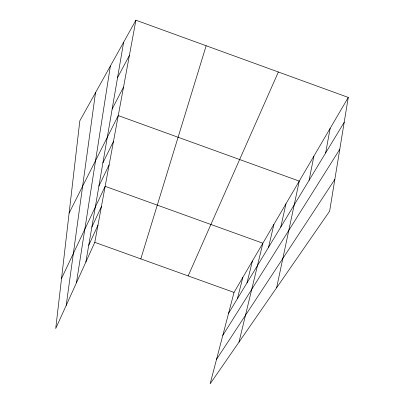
<?xml version="1.0" encoding="UTF-8"?>
<svg xmlns="http://www.w3.org/2000/svg" width="404" height="404" viewBox="0 0 404 404"><rect width="100%" height="100%" fill="white"/><g stroke="black" fill="none" stroke-linecap="round" stroke-linejoin="round"><path stroke-width="0.61" d="M66.195 305.414L95.516 92.668M76.427 282.851L110.368 66.024M348.273 97.43L329.634 211.161L210.146 383.8L234.032 292.42L348.273 97.43L135.911 20.2L79.825 120.821L55.727 328.518L94.788 242.334L135.911 20.2M85.85 262.055L123.649 42.193M325.644 152.949L330.144 128.376M309.08 180.315L313.893 156.111M276.634 287.734L299.248 181.108L118.251 115.589L69.124 213.029M280.77 227.083L285.976 203.752M268.574 247.228L273.902 224.366M238.996 342.117L262.863 243.213L105.156 186.33L61.539 278.432M246.99 282.891L252.434 261.004M237.39 298.748L242.86 277.351M140.809 258.888L206.156 45.748M188.153 275.917L278.361 72.008M88.734 245.289L97.96 225.19M91.865 227.058L101.404 206.585M98.919 186.042L109.125 164.872M102.904 162.863L113.474 141.395M112.16 109.024L123.523 87.102M117.579 77.507L129.376 55.489M228.563 313.332L344.198 122.301M222.801 335.381L339.784 149.243M216.544 359.308L334.845 179.356M94.788 242.334L234.032 292.42"/></g></svg>
